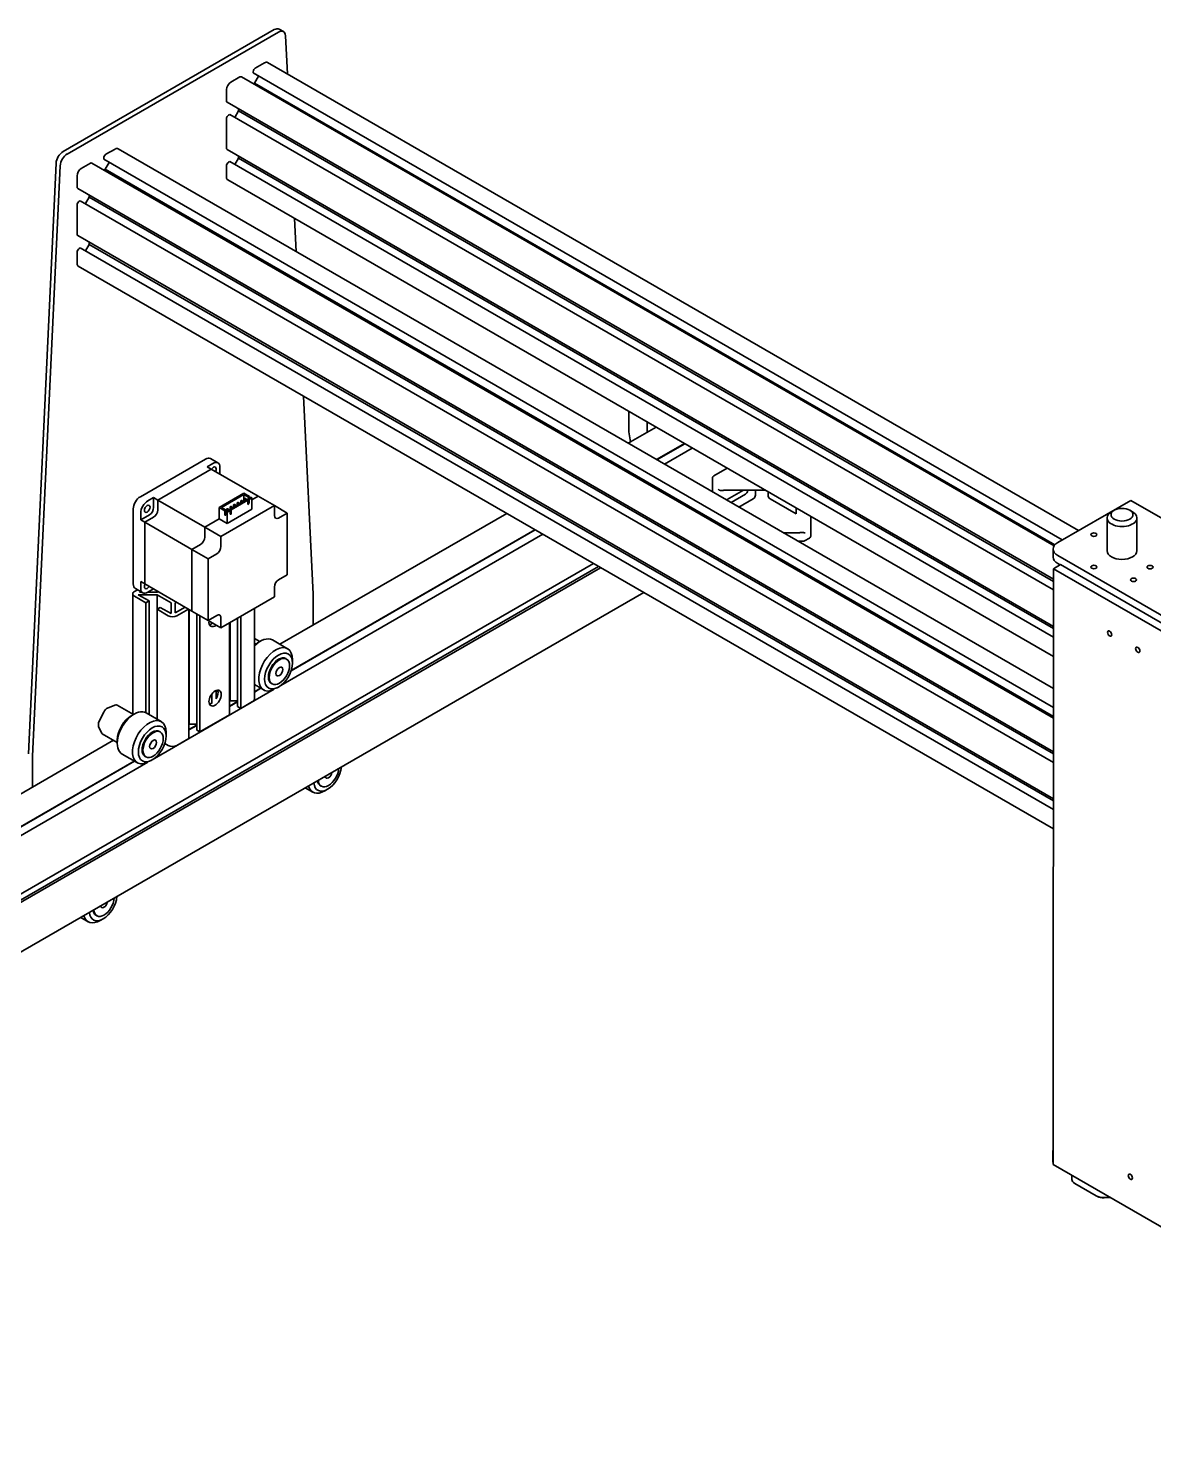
# Model space of a CAD drawing. Header units: millimetres. Extents: x 129 to 6329, y 33 to 3553.
# Drawn here: x 2513.8 to 2627.3, y 196.1 to 339.2 of the extents above; entities that cross this region are included whole.
import ezdxf

# ---------------------------------------------------------------- set-up
doc = ezdxf.new("R2010")
doc.units = ezdxf.units.MM
doc.layers.add('TITLEBLOCK', color=7, linetype='Continuous', lineweight=35)

msp = doc.modelspace()

# ---------------------------------------------------------------- linework, layer by layer
at = {"layer": 'TITLEBLOCK', "extrusion": (0, 0.816497, 0.57735)}
for p, q in [((2517.336, 326.829), (2538.626, 339.121)), ((2517.76, 326.584), (2539.05, 338.876)), ((2539.126, 339.17), (2539.55, 338.925)), ((2539.756, 338.512), (2539.947, 334.655)), ((2536.714, 335.249), (2537.64, 335.784)), ((2619.682, 288.62), (2537.94, 335.813)), ((2534.232, 333.816), (2535.158, 334.351)), ((2617.22, 287.074), (2535.308, 334.366)), ((2536.501, 334.881), (2536.501, 334.751)), ((2618.043, 287.673), (2536.501, 334.751)), ((2536.519, 333.667), (2536.643, 333.738)), ((2536.643, 333.738), (2537.046, 334.436)), ((2617.295, 287.174), (2536.643, 333.738)), ((2533.807, 331.938), (2533.807, 333.081)), ((2533.87, 331.801), (2617.169, 283.708)), ((2535.017, 330.921), (2534.645, 330.278)), ((2535.017, 330.921), (2535.017, 331.138)), ((2617.169, 283.491), (2535.017, 330.921)), ((2533.807, 327.186), (2533.807, 330.142)), ((2534.02, 330.509), (2534.133, 330.574)), ((2617.168, 282.634), (2534.133, 330.574)), ((2521.652, 326.553), (2522.579, 327.088)), ((2617.161, 272.684), (2522.879, 327.118)), ((2533.87, 327.049), (2617.166, 278.958)), ((2513.843, 266.115), (2516.63, 325.65)), ((2514.267, 265.87), (2517.054, 325.405)), ((2519.17, 325.12), (2520.097, 325.655)), ((2617.159, 269.718), (2520.247, 325.67)), ((2521.44, 326.186), (2521.44, 326.055)), ((2617.16, 270.791), (2521.44, 326.055)), ((2521.457, 324.971), (2521.582, 325.043)), ((2521.582, 325.043), (2521.985, 325.741)), ((2617.159, 269.861), (2521.582, 325.043)), ((2533.807, 324.247), (2533.807, 325.39)), ((2534.02, 325.757), (2534.133, 325.822)), ((2617.165, 277.884), (2534.133, 325.822)), ((2535.017, 326.169), (2534.645, 325.526)), ((2535.017, 326.386), (2535.017, 326.169)), ((2617.165, 278.741), (2535.017, 326.169)), ((2518.746, 323.242), (2518.746, 324.385)), ((2617.163, 275.918), (2533.932, 323.972)), ((2518.808, 323.105), (2617.156, 266.324)), ((2519.955, 322.226), (2519.584, 321.583)), ((2519.955, 322.226), (2519.955, 322.443)), ((2617.156, 266.107), (2519.955, 322.226)), ((2518.746, 318.49), (2518.746, 321.446)), ((2518.958, 321.813), (2519.071, 321.879)), ((2617.156, 265.25), (2519.071, 321.879)), ((2540.668, 320.083), (2540.833, 316.752)), ((2518.808, 318.353), (2617.153, 261.574)), ((2518.746, 315.551), (2518.746, 316.694)), ((2518.958, 317.061), (2519.071, 317.127)), ((2617.152, 260.5), (2519.071, 317.127)), ((2519.955, 317.474), (2519.584, 316.831)), ((2519.955, 317.691), (2519.955, 317.474)), ((2617.153, 261.357), (2519.955, 317.474)), ((2617.151, 258.534), (2518.87, 315.276)), ((2541.554, 302.18), (2542.543, 282.195)), ((2574.372, 300.624), (2574.372, 298.572)), ((2576.213, 298.526), (2576.213, 299.561)), ((2577.109, 299.043), (2574.307, 297.425)), ((2574.372, 298.572), (2574.53, 297.554)), ((2577.16, 295.778), (2579.963, 297.396)), ((2577.189, 295.762), (2579.991, 297.38)), ((2580.756, 296.938), (2577.954, 295.32)), ((2531.686, 295.824), (2525.124, 292.036)), ((2532.436, 295.392), (2531.849, 295.053)), ((2532.273, 294.808), (2531.849, 295.053)), ((2532.936, 295.441), (2532.186, 295.874)), ((2533.143, 294.306), (2533.143, 294.983)), ((2526.885, 291.697), (2532.273, 294.808)), ((2526.885, 291.697), (2532.273, 294.808)), ((2537.011, 292.073), (2532.273, 294.808)), ((2582.786, 293.875), (2582.786, 292.53)), ((2584.274, 294.907), (2582.936, 294.135)), ((2535.557, 292.376), (2533.076, 290.944)), ((2535.557, 292.246), (2533.303, 290.944)), ((2536.132, 292.044), (2535.557, 292.376)), ((2536.019, 291.979), (2535.557, 292.246)), ((2535.557, 292.246), (2535.557, 291.568)), ((2584.02, 292.683), (2588.126, 292.683)), ((2585.915, 292.683), (2584.288, 291.744)), ((2584.671, 291.442), (2586.113, 292.275)), ((2586.325, 292.642), (2586.325, 292.683)), ((2587.117, 292.185), (2587.117, 292.683)), ((2588.39, 292.531), (2588.39, 292.185)), ((2524.417, 290.811), (2524.417, 283.234)), ((2526.461, 291.942), (2525.874, 291.603)), ((2526.461, 290.938), (2526.461, 291.942)), ((2526.885, 291.697), (2526.461, 291.942)), ((2531.622, 288.962), (2526.885, 291.697)), ((2526.885, 291.697), (2526.885, 290.693)), ((2526.885, 290.693), (2526.885, 291.697)), ((2533.076, 290.944), (2533.652, 290.612)), ((2533.076, 290.944), (2533.076, 289.801)), ((2533.249, 288.023), (2538.637, 291.134)), ((2533.303, 290.944), (2533.765, 290.677)), ((2533.652, 290.612), (2533.765, 290.677)), ((2533.765, 290.554), (2533.765, 290.677)), ((2533.87, 290.826), (2533.813, 290.793)), ((2533.904, 290.741), (2533.813, 290.793)), ((2533.813, 290.793), (2533.813, 290.582)), ((2533.904, 290.845), (2533.87, 290.826)), ((2533.87, 290.826), (2533.904, 290.806)), ((2533.889, 289.332), (2536.37, 290.764)), ((2533.889, 290.605), (2534.059, 290.703)), ((2533.937, 290.826), (2533.904, 290.845)), ((2533.904, 290.806), (2533.937, 290.826)), ((2533.904, 290.806), (2533.904, 290.741)), ((2533.994, 290.793), (2533.904, 290.741)), ((2533.904, 290.741), (2533.904, 290.613)), ((2533.994, 290.793), (2533.937, 290.826)), ((2533.994, 290.793), (2533.994, 290.666)), ((2534.059, 290.703), (2534.172, 290.638)), ((2534.172, 291), (2534.229, 291.033)), ((2534.263, 290.948), (2534.172, 291)), ((2534.172, 291), (2534.172, 290.638)), ((2534.182, 290.774), (2535.851, 291.738)), ((2534.182, 290.774), (2534.295, 290.709)), ((2534.182, 290.588), (2534.182, 290.774)), ((2534.263, 291.053), (2534.229, 291.033)), ((2534.229, 291.033), (2534.263, 291.014)), ((2534.297, 291.033), (2534.263, 291.053)), ((2534.263, 291.014), (2534.297, 291.033)), ((2534.263, 291.014), (2534.263, 290.948)), ((2534.353, 291), (2534.263, 290.948)), ((2534.263, 290.948), (2534.263, 290.821)), ((2534.295, 290.709), (2535.965, 291.673)), ((2534.295, 290.268), (2534.295, 290.709)), ((2534.297, 291.033), (2534.353, 291)), ((2534.353, 291), (2534.353, 290.873)), ((2534.531, 291.208), (2534.588, 291.241)), ((2534.622, 291.156), (2534.531, 291.208)), ((2534.531, 291.208), (2534.531, 290.976)), ((2534.622, 291.26), (2534.588, 291.241)), ((2534.588, 291.241), (2534.622, 291.221)), ((2534.656, 291.241), (2534.622, 291.26)), ((2534.622, 291.221), (2534.656, 291.241)), ((2534.622, 291.221), (2534.622, 291.156)), ((2534.712, 291.208), (2534.622, 291.156)), ((2534.622, 291.156), (2534.622, 291.028)), ((2534.656, 291.241), (2534.712, 291.208)), ((2534.712, 291.208), (2534.712, 291.08)), ((2534.891, 291.415), (2534.947, 291.448)), ((2534.981, 291.363), (2534.891, 291.415)), ((2534.891, 291.415), (2534.891, 291.183)), ((2534.981, 291.468), (2534.947, 291.448)), ((2534.947, 291.448), (2534.981, 291.428)), ((2535.015, 291.448), (2534.981, 291.468)), ((2534.981, 291.428), (2535.015, 291.448)), ((2534.981, 291.428), (2534.981, 291.363)), ((2535.072, 291.415), (2534.981, 291.363)), ((2534.981, 291.363), (2534.981, 291.236)), ((2535.015, 291.448), (2535.072, 291.415)), ((2535.072, 291.415), (2535.072, 291.288)), ((2535.25, 291.623), (2535.306, 291.655)), ((2535.34, 291.57), (2535.25, 291.623)), ((2535.25, 291.623), (2535.25, 291.391)), ((2535.34, 291.675), (2535.306, 291.655)), ((2535.306, 291.655), (2535.34, 291.636)), ((2535.374, 291.655), (2535.34, 291.675)), ((2535.34, 291.636), (2535.374, 291.655)), ((2535.34, 291.636), (2535.34, 291.57)), ((2535.431, 291.623), (2535.34, 291.57)), ((2535.34, 291.57), (2535.34, 291.443)), ((2535.374, 291.655), (2535.431, 291.623)), ((2535.431, 291.623), (2535.431, 291.495)), ((2535.609, 291.83), (2535.666, 291.863)), ((2535.7, 291.778), (2535.609, 291.83)), ((2535.609, 291.83), (2535.609, 291.598)), ((2535.7, 291.882), (2535.666, 291.863)), ((2535.666, 291.863), (2535.7, 291.843)), ((2535.734, 291.863), (2535.7, 291.882)), ((2535.7, 291.843), (2535.734, 291.863)), ((2535.7, 291.843), (2535.7, 291.778)), ((2535.79, 291.83), (2535.7, 291.778)), ((2535.7, 291.778), (2535.7, 291.65)), ((2535.734, 291.863), (2535.79, 291.83)), ((2535.79, 291.83), (2535.79, 291.703)), ((2535.851, 291.738), (2535.965, 291.673)), ((2535.952, 291.727), (2535.974, 291.765)), ((2535.952, 291.727), (2536.065, 291.662)), ((2535.965, 291.673), (2535.965, 291.232)), ((2535.974, 291.809), (2536.144, 291.907)), ((2535.974, 291.809), (2536.087, 291.743)), ((2535.974, 291.765), (2535.974, 291.809)), ((2535.974, 291.765), (2536.087, 291.699)), ((2535.974, 291.509), (2535.974, 291.715)), ((2536.019, 291.979), (2536.132, 292.044)), ((2536.019, 291.979), (2536.019, 291.835)), ((2536.065, 291.662), (2536.087, 291.699)), ((2536.087, 291.649), (2536.065, 291.662)), ((2536.087, 291.743), (2536.37, 291.907)), ((2536.087, 291.699), (2536.087, 291.743)), ((2536.087, 291.444), (2536.087, 291.649)), ((2536.126, 291.917), (2536.239, 291.983)), ((2536.144, 291.907), (2536.126, 291.917)), ((2536.126, 291.896), (2536.126, 291.917)), ((2536.132, 291.921), (2536.132, 292.044)), ((2536.37, 291.907), (2536.239, 291.983)), ((2536.37, 291.703), (2537.011, 292.073)), ((2536.37, 291.703), (2537.011, 292.073)), ((2536.37, 291.907), (2536.37, 290.764)), ((2538.637, 291.134), (2537.011, 292.073)), ((2539.931, 290.386), (2538.637, 291.134)), ((2538.637, 290.129), (2538.637, 291.134)), ((2584.288, 291.744), (2584.288, 291.663)), ((2585.463, 290.985), (2586.905, 291.817)), ((2588.602, 291.817), (2591.218, 290.307)), ((2591.218, 290.307), (2591.218, 290.898)), ((2624.949, 291.66), (2617.595, 287.414)), ((2623.291, 290.67), (2623.008, 290.507)), ((2624.844, 290.669), (2625.127, 290.506)), ((2624.949, 291.66), (2628.172, 289.796)), ((2525.167, 290.378), (2525.167, 289.701)), ((2526.036, 290.203), (2525.167, 289.701)), ((2525.591, 289.456), (2525.167, 289.701)), ((2525.591, 289.456), (2526.461, 289.958)), ((2526.461, 289.958), (2525.591, 289.456)), ((2530.328, 286.72), (2525.591, 289.456)), ((2525.591, 283.234), (2525.591, 289.456)), ((2525.591, 289.456), (2525.591, 283.234)), ((2531.622, 288.962), (2533.076, 289.801)), ((2531.622, 288.962), (2533.076, 289.801)), ((2533.076, 289.801), (2533.889, 289.332)), ((2533.652, 290.184), (2533.652, 290.612)), ((2533.652, 290.184), (2533.758, 290.246)), ((2533.758, 290.55), (2533.871, 290.616)), ((2533.758, 290.55), (2533.889, 290.475)), ((2533.758, 290.55), (2533.758, 290.246)), ((2533.871, 290.616), (2533.889, 290.605)), ((2533.889, 290.475), (2534.172, 290.638)), ((2533.889, 290.475), (2533.889, 289.332)), ((2534.172, 290.638), (2534.172, 290.594)), ((2534.172, 290.594), (2534.194, 290.581)), ((2534.194, 290.581), (2534.172, 290.544)), ((2534.172, 290.544), (2534.172, 290.339)), ((2534.182, 290.333), (2534.182, 290.56)), ((2534.182, 290.333), (2534.295, 290.268)), ((2539.061, 289.884), (2539.931, 290.386)), ((2562.048, 290.348), (2539.189, 277.15)), ((2539.931, 290.386), (2539.931, 284.165)), ((2592.72, 290.03), (2592.72, 288.127)), ((2622.567, 289.894), (2622.565, 286.575)), ((2625.567, 289.892), (2625.565, 286.573)), ((2531.622, 288.962), (2531.622, 287.957)), ((2533.249, 288.023), (2531.622, 288.962)), ((2531.622, 287.957), (2531.622, 288.962)), ((2533.249, 287.018), (2533.249, 288.023)), ((2565.695, 288.242), (2539.281, 272.993)), ((2540.311, 274.47), (2564.93, 288.684)), ((2540.325, 274.511), (2564.901, 288.7)), ((2589.932, 288.404), (2591.487, 288.404)), ((2592.57, 287.867), (2592.078, 287.583)), ((2530.328, 286.72), (2531.198, 287.223)), ((2530.328, 286.72), (2531.198, 287.223)), ((2530.328, 280.499), (2530.328, 286.72)), ((2531.955, 285.781), (2530.328, 286.72)), ((2530.328, 286.72), (2530.328, 280.499)), ((2591.928, 287.543), (2591.424, 287.543)), ((2617.126, 286.761), (2617.125, 285.945)), ((2570.796, 285.297), (2423.931, 200.505)), ((2423.931, 199.923), (2571.299, 285.006)), ((2531.955, 285.781), (2532.825, 286.284)), ((2531.955, 285.781), (2531.955, 279.56)), ((2617.877, 285.182), (2617.17, 284.774)), ((2617.83, 285.155), (2617.594, 285.291)), ((2643.616, 271.058), (2617.595, 286.107)), ((2617.877, 285.182), (2643.333, 270.46)), ((2571.519, 284.879), (2423.931, 199.669)), ((2539.061, 283.663), (2539.931, 284.165)), ((2617.126, 224.705), (2617.17, 284.774)), ((2617.17, 284.774), (2642.626, 270.052)), ((2575.859, 282.374), (2426.367, 196.065)), ((2524.361, 270.126), (2524.361, 282.242)), ((2524.537, 282.487), (2524.831, 282.657)), ((2525.374, 282.343), (2524.624, 282.776)), ((2526.807, 282.156), (2524.912, 282.156)), ((2526.001, 281.527), (2524.912, 282.156)), ((2525.039, 282.401), (2525.156, 282.469)), ((2525.274, 282.401), (2525.039, 282.401)), ((2525.167, 283.479), (2525.167, 282.801)), ((2525.591, 283.234), (2525.167, 283.479)), ((2530.328, 280.499), (2525.591, 283.234)), ((2525.874, 282.393), (2526.461, 282.732)), ((2526.807, 282.401), (2525.888, 282.401)), ((2526.065, 282.401), (2526.065, 282.503)), ((2526.92, 282.466), (2526.807, 282.401)), ((2528.221, 281.34), (2526.807, 282.156)), ((2526.807, 280.686), (2526.807, 282.156)), ((2526.871, 282.438), (2526.871, 282.495)), ((2538.637, 281.923), (2538.637, 282.928)), ((2525.676, 281.34), (2524.537, 281.997)), ((2525.676, 281.34), (2526.001, 281.527)), ((2525.676, 270.254), (2525.676, 281.34)), ((2526.001, 270.067), (2526.001, 281.527)), ((2526.807, 280.686), (2527.132, 280.874)), ((2527.945, 280.029), (2526.807, 280.686)), ((2526.807, 269.602), (2526.807, 280.686)), ((2528.221, 280.246), (2527.132, 280.874)), ((2528.221, 281.34), (2528.221, 280.246)), ((2528.759, 281.405), (2528.646, 281.34)), ((2528.646, 281.34), (2528.646, 280.319)), ((2528.646, 280.319), (2529.643, 280.895)), ((2528.794, 280.029), (2529.968, 280.707)), ((2529.996, 267.659), (2529.996, 280.691)), ((2530.06, 269.092), (2530.06, 280.654)), ((2533.249, 278.813), (2538.637, 281.923)), ((2536.621, 271.627), (2536.621, 280.759)), ((2542.547, 282.017), (2542.547, 279.089)), ((2531.955, 279.56), (2530.328, 280.499)), ((2530.802, 268.5), (2530.802, 280.225)), ((2531.127, 268.312), (2531.127, 280.037)), ((2531.955, 279.56), (2532.825, 280.062)), ((2533.249, 278.813), (2531.955, 279.56)), ((2532.337, 279.339), (2532.337, 279.203)), ((2533.249, 278.813), (2533.249, 279.817)), ((2534.111, 270.035), (2534.111, 279.311)), ((2534.175, 271.468), (2534.175, 279.347)), ((2534.918, 270.876), (2534.918, 279.776)), ((2535.243, 270.688), (2535.243, 279.964)), ((2536.621, 277.746), (2537.164, 277.432)), ((2536.933, 277.298), (2537.23, 277.469)), ((2538.43, 277.588), (2539.957, 276.707)), ((2539.864, 275.663), (2539.779, 275.712)), ((2540.454, 275.265), (2540.454, 275.608)), ((2538.624, 272.613), (2526.553, 265.644)), ((2532.337, 272.151), (2532.337, 271.201)), ((2532.761, 272.493), (2532.761, 271.64)), ((2536.621, 273.09), (2537.557, 272.55)), ((2536.621, 272.372), (2537.242, 272.731)), ((2536.621, 272.34), (2537.271, 272.715)), ((2538.414, 273.152), (2538.329, 273.201)), ((2539.054, 272.84), (2538.95, 272.78)), ((2521.826, 270.73), (2522.553, 271.031)), ((2522.794, 271.031), (2524.436, 270.083)), ((2534.111, 271.432), (2534.175, 271.468)), ((2534.111, 270.924), (2534.918, 271.389)), ((2534.111, 270.891), (2534.918, 271.356)), ((2534.175, 271.468), (2534.918, 271.468)), ((2535.243, 270.688), (2534.918, 270.876)), ((2535.243, 270.688), (2536.445, 271.383)), ((2520.979, 269.39), (2521.432, 270.319)), ((2524.205, 269.95), (2524.502, 270.121)), ((2525.702, 270.24), (2527.229, 269.358)), ((2531.127, 268.312), (2534.111, 270.035)), ((2521.195, 268.242), (2520.92, 268.87)), ((2521.288, 268.133), (2522.805, 267.257)), ((2527.136, 268.315), (2527.051, 268.364)), ((2527.726, 267.916), (2527.726, 268.259)), ((2530.06, 269.092), (2529.996, 269.056)), ((2529.996, 268.548), (2530.802, 269.013)), ((2529.996, 268.515), (2530.802, 268.98)), ((2530.06, 269.092), (2530.802, 269.092)), ((2531.127, 268.312), (2530.802, 268.5)), ((2522.429, 267.474), (2412.556, 204.039)), ((2522.805, 267.525), (2522.805, 267.182)), ((2527.583, 267.122), (2527.629, 267.148)), ((2527.597, 267.162), (2527.6, 267.165)), ((2527.945, 266.965), (2527.598, 267.166)), ((2528.794, 266.965), (2529.996, 267.659)), ((2415.41, 202.391), (2524.514, 265.383)), ((2415.438, 202.375), (2524.543, 265.367)), ((2525.896, 265.265), (2416.203, 201.933)), ((2514.263, 262.759), (2514.263, 265.687)), ((2523.302, 266.083), (2524.829, 265.201)), ((2525.686, 265.803), (2525.601, 265.852)), ((2526.326, 265.491), (2526.222, 265.431)), ((2541.751, 262.682), (2542.507, 262.245)), ((2543.364, 262.848), (2543.279, 262.897)), ((2544.004, 262.536), (2543.707, 262.364)), ((2519.124, 249.618), (2519.879, 249.181)), ((2520.736, 249.784), (2520.651, 249.833)), ((2521.376, 249.472), (2521.079, 249.3)), ((2617.082, 225.931), (2617.081, 225.115)), ((2642.582, 209.983), (2617.126, 224.705)), ((2619.018, 223.206), (2619.019, 223.61)), ((2619.311, 222.797), (2621.458, 221.555)), ((2621.6, 221.473), (2621.459, 221.555)), ((2622.874, 221.381), (2622.255, 221.341)), ((2622.278, 221.389), (2622.801, 221.423))]:
    msp.add_line(p, q, dxfattribs=at)
at = {"layer": 'TITLEBLOCK', "extrusion": (3e-16, -1e-16, -1)}
for centre, start, end in [((-2583.086, 293.875), 0, 60), ((-2592.42, 288.127), 180, 240)]:
    msp.add_arc(centre, 0.3, start, end, dxfattribs=at)
at = {"layer": 'TITLEBLOCK', "extrusion": (0, 0, -1)}
msp.add_arc((-2591.928, 287.843), 0.3, 240, 270, dxfattribs=at)
at = {"layer": 'TITLEBLOCK', "extrusion": (-4.33013e-17, 2.5e-17, -1)}
msp.add_ellipse((2538.626, 338.304), major_axis=(0.5, 0.866), ratio=0.5773503, start_param=-0.7853982, end_param=0, dxfattribs=at)
at = {"layer": 'TITLEBLOCK'}
for centre, major_axis, ratio, start_param, end_param in [((2539.05, 338.059), (0.5, 0.866), 0.5773503, -0.7298997, 0.7853982), ((2517.76, 325.768), (0.5, 0.866), 0.5773503, 0.7853982, 2.300696), ((2531.686, 295.008), (0.5, 0.866), 0.5773503, 0, 0.7853982), ((2532.488, 294.666), (0.2, 0.346), 0.5773503, -1.5318956, 1.5318956), ((2532.436, 294.575), (0.5, 0.866), 0.5773503, -0.7853982, 0.7853982), ((2586.113, 292.52), (0.15, 0.26), 0.5773503, 3.9269908, 5.4977871), ((2525.124, 291.219), (0.5, 0.866), 0.5773503, 0.7853982, 2.3561945), ((2525.874, 290.787), (0.5, 0.866), 0.5773503, 0.7853982, 2.3561945), ((2526.036, 290.693), (0.3, 0.52), 0.5773503, 3.9269908, 5.4977871), ((2526.461, 290.448), (0.3, 0.52), 0.5773503, 3.9269908, 5.4977871), ((2526.461, 290.448), (0.3, 0.52), 0.5773503, 3.9269908, 5.4977871), ((2535.851, 291.439), (0.087, 0.15), 0.5773503, -1.1789829, -0.7853982), ((2535.965, 291.373), (0.087, 0.15), 0.5773503, 3.9269908, 5.4977871), ((2624.067, 290.219), (-1.1, 0.001), 0.5778348, 3.1415927, 9.424778), ((2534.295, 290.409), (0.087, 0.15), 0.5773503, 2.3561945, 3.9269908), ((2534.182, 290.475), (0.087, 0.15), 0.5773503, 3.8531864, 3.9269908), ((2531.198, 287.712), (0.3, 0.52), 0.5773503, 3.9269908, 5.4977871), ((2531.198, 287.712), (0.3, 0.52), 0.5773503, 3.9269908, 5.4977871), ((2621.236, 288.209), (-0.3, 0), 0.5778348, 3.1415927, 9.424778), ((2532.825, 286.773), (0.3, 0.52), 0.5773503, 3.9269908, 5.4977871), ((2618.726, 286.76), (-1.6, 0.001), 0.5778348, -0.784978, 0.7858183), ((2618.725, 285.944), (-1.6, 0.001), 0.5778348, 0, 0.7858183), ((2525.124, 283.642), (0.5, 0.866), 0.5773503, 2.3561945, 3.1415927), ((2525.874, 283.209), (0.5, 0.866), 0.5773503, 2.3561945, 3.9269908), ((2525.821, 283.119), (0.2, 0.346), 0.5773503, 1.609697, 4.6734883), ((2539.719, 280.384), (2, 3.464), 0.5773503, -0.7853982, -0.7298997), ((2528.37, 280.274), (0.6, 0), 0.5773503, 3.9269908, 5.4977871), ((2532.662, 279.731), (0.438, 0.759), 0.5773503, 2.1804627, 4.1027226), ((2532.421, 279.87), (1.24, 0), 0.5773503, 4.4230419, 4.5750955), ((2532.337, 279.919), (0.438, 0.759), 0.5773503, 3.7896973, 3.9269908), ((2537.23, 275.51), (1.2, 2.078), 0.5773503, 0, 1.1525372), ((2536.933, 275.681), (0.99, 1.715), 0.5773503, 0.7853982, 1.0102538), ((2538.757, 274.628), (1.2, 2.078), 0.5773503, -0.7853982, 3.778994), ((2532.337, 271.917), (0.438, 0.759), 0.5773503, 4.6806517, 5.9031251), ((2524.502, 268.161), (1.2, 2.078), 0.5773503, 0, 3.1415927), ((2532.421, 271.868), (1.24, 0), 0.5773503, 4.4230419, 4.5750955), ((2532.337, 271.917), (0.438, 0.759), 0.5773503, 3.7896973, 3.9269908), ((2536.021, 271.627), (-0.6, 0), 0.5773503, 2.3561945, 3.1415927), ((2524.205, 268.333), (0.99, 1.715), 0.5773503, 0.7853982, 2.3561945), ((2526.029, 267.28), (1.2, 2.078), 0.5773503, -0.7853982, 3.778994), ((2528.37, 267.21), (-0.6, 0), 0.5773503, 0.7853982, 2.3561945), ((2517.091, 267.32), (2, 3.464), 0.5773503, 2.300696, 2.3561945), ((2544.004, 264.152), (0.99, 1.715), 0.5773503, 2.4614279, 5.3925537), ((2543.707, 264.324), (1.2, 2.078), 0.5773503, 2.6209336, 3.9269908), ((2521.376, 251.088), (0.99, 1.715), 0.5773503, 2.4614279, 5.3925537), ((2521.079, 251.26), (1.2, 2.078), 0.5773503, 2.6209336, 3.9269908), ((2618.682, 225.93), (-1.6, 0.001), 0.5778348, -0.2384101, 0.2384101), ((2618.681, 225.114), (-1.6, 0.001), 0.5778348, 0, 0.2384101), ((2620.018, 223.205), (-1, 0.001), 0.5778348, 0, 0.7858183), ((2622.165, 221.963), (-1, 0.001), 0.5778348, 0.7858183, 1.6837336)]:
    msp.add_ellipse(centre, major_axis=major_axis, ratio=ratio, start_param=start_param, end_param=end_param, dxfattribs=at)
at = {"layer": 'TITLEBLOCK', "extrusion": (3.16987e-17, -1.83013e-17, -1)}
for centre, major_axis, start_param, end_param in [((2536.714, 335.004), (0.15, 0.26), 3.9269908, 5.4977871), ((2537.64, 335.294), (0.3, 0.52), -0.7853982, 0), ((2534.232, 333.326), (0.3, 0.52), 3.9269908, 5.4977871), ((2535.158, 334.106), (0.15, 0.26), -0.7853982, 0), ((2534.02, 332.06), (0.15, 0.26), 3.1415927, 3.9269908), ((2534.02, 330.264), (0.15, 0.26), 3.9269908, 5.4977871), ((2521.652, 326.308), (0.15, 0.26), 3.9269908, 5.4977871), ((2522.579, 326.598), (0.3, 0.52), -0.7853982, 0), ((2534.02, 327.308), (0.15, 0.26), 3.1415927, 3.9269908), ((2519.17, 324.63), (0.3, 0.52), 3.9269908, 5.4977871), ((2520.097, 325.41), (0.15, 0.26), -0.7853982, 0), ((2534.02, 325.512), (0.15, 0.26), 3.9269908, 5.4977871), ((2534.232, 324.492), (0.3, 0.52), 3.1415927, 3.9269908), ((2518.958, 323.365), (0.15, 0.26), 3.1415927, 3.9269908), ((2518.958, 321.568), (0.15, 0.26), 3.9269908, 5.4977871), ((2518.958, 318.613), (0.15, 0.26), 3.1415927, 3.9269908), ((2518.958, 316.816), (0.15, 0.26), 3.9269908, 5.4977871), ((2519.17, 315.796), (0.3, 0.52), 3.1415927, 3.9269908)]:
    msp.add_ellipse(centre, major_axis=major_axis, ratio=0.5773503, start_param=start_param, end_param=end_param, dxfattribs=at)
at = {"layer": 'TITLEBLOCK', "extrusion": (3.81699e-16, 2.41506e-16, -1)}
msp.add_ellipse((2517.336, 326.013), major_axis=(0.5, 0.866), ratio=0.5773503, start_param=3.9824893, end_param=5.4977871, dxfattribs=at)
at = {"layer": 'TITLEBLOCK', "extrusion": (4.65503e-27, 2e-16, -1)}
msp.add_ellipse((2584.02, 292.356), major_axis=(-0.566, 0), ratio=0.5773503, start_param=1.3181161, end_param=1.5707963, dxfattribs=at)
at = {"layer": 'TITLEBLOCK', "extrusion": (-8.66025e-17, 5e-17, -1)}
msp.add_ellipse((2586.905, 292.062), major_axis=(0.15, 0.26), ratio=0.5773503, start_param=0.7853982, end_param=2.3561945, dxfattribs=at)
at = {"layer": 'TITLEBLOCK', "extrusion": (3.11603e-16, 1.79904e-16, -1)}
msp.add_ellipse((2588.602, 292.062), major_axis=(-0.15, 0.26), ratio=0.5773503, start_param=3.9269908, end_param=5.4977871, dxfattribs=at)
at = {"layer": 'TITLEBLOCK'}
for centre, major_axis in [((2525.821, 290.817), (0.2, 0.346)), ((2539.054, 274.457), (0.99, 1.715)), ((2532.662, 271.73), (0.438, 0.759)), ((2526.326, 267.108), (0.99, 1.715))]:
    msp.add_ellipse(centre, major_axis=major_axis, ratio=0.5773503, dxfattribs=at)
at = {"layer": 'TITLEBLOCK', "extrusion": (1.18301e-16, 6.83013e-17, -1)}
msp.add_ellipse((2533.652, 290.307), major_axis=(-0.075, 0.131), ratio=0.5773503, start_param=2.3561945, end_param=3.9269908, dxfattribs=at)
at = {"layer": 'TITLEBLOCK', "extrusion": (-1.29904e-16, 7.5e-17, -1)}
for centre, start_param, end_param in [((2539.061, 290.374), 2.3561945, 3.9269908), ((2539.061, 283.173), 3.9269908, 5.4977871), ((2532.825, 279.572), -0.7853982, 0.7853982), ((2521.766, 270.21), 4.5908877, 5.6380853)]:
    msp.add_ellipse(centre, major_axis=(0.3, 0.52), ratio=0.5773503, start_param=start_param, end_param=end_param, dxfattribs=at)
at = {"layer": 'TITLEBLOCK', "extrusion": (2.66667e-16, -4.84965e-20, -1)}
msp.add_ellipse((2624.067, 289.893), major_axis=(-1.5, 0.001), ratio=0.5778348, start_param=2.354934, end_param=7.069844, dxfattribs=at)
at = {"layer": 'TITLEBLOCK', "extrusion": (7.12221e-39, 8.43932e-28, -1)}
msp.add_ellipse((2591.487, 288.731), major_axis=(-0.566, 0), ratio=0.5773503, start_param=4.4597087, end_param=4.712389, dxfattribs=at)
at = {"layer": 'TITLEBLOCK', "extrusion": (2.66739e-16, 9.99515e-17, -1)}
msp.add_ellipse((2624.065, 286.574), major_axis=(-1.5, 0.001), ratio=0.5778348, start_param=3.1415927, end_param=6.2831853, dxfattribs=at)
at = {"layer": 'TITLEBLOCK', "extrusion": (7.27976e-20, 1.00073e-16, -1)}
for centre, start_param, end_param in [((2621.236, 284.941), -1.5707963, 4.712389), ((2625.231, 283.652), 4.712389, 10.9955743)]:
    msp.add_ellipse(centre, major_axis=(-0.3, 0), ratio=0.5778348, start_param=start_param, end_param=end_param, dxfattribs=at)
at = {"layer": 'TITLEBLOCK', "extrusion": (1.45595e-19, 2.00145e-16, -1)}
msp.add_ellipse((2626.893, 284.938), major_axis=(-0.3, 0), ratio=0.5778348, start_param=4.712389, end_param=10.9955743, dxfattribs=at)
at = {"layer": 'TITLEBLOCK', "extrusion": (2.62667e-29, 1e-16, -1)}
msp.add_ellipse((2524.961, 282.242), major_axis=(-0.6, 0), ratio=0.5773503, start_param=-0.7853982, end_param=0.7853982, dxfattribs=at)
at = {"layer": 'TITLEBLOCK', "extrusion": (-1.5e-16, -8.66025e-17, -1)}
for centre in [(2622.824, 278.238), (2624.907, 223.471)]:
    msp.add_ellipse(centre, major_axis=(-0.15, 0.26), ratio=0.5773503, dxfattribs=at)
at = {"layer": 'TITLEBLOCK', "extrusion": (1.29904e-16, 7.5e-17, -1)}
msp.add_ellipse((2625.653, 276.602), major_axis=(-0.15, 0.26), ratio=0.5773503, dxfattribs=at)
at = {"layer": 'TITLEBLOCK', "extrusion": (8.30272e-17, 2.70602e-16, -1)}
for centre, end_param in [((2539.054, 274.457), 6.2831853), ((2544.004, 264.152), 3.7830614), ((2521.376, 251.088), 3.7830614)]:
    msp.add_ellipse(centre, major_axis=(0.725, 1.256), ratio=0.5773503, start_param=3.1415927, end_param=end_param, dxfattribs=at)
at = {"layer": 'TITLEBLOCK', "extrusion": (1.58027e-16, 2.27301e-16, -1)}
msp.add_ellipse((2539.139, 274.408), major_axis=(0.725, 1.256), ratio=0.5773503, start_param=1.5707963, end_param=7.8539816, dxfattribs=at)
at = {"layer": 'TITLEBLOCK', "extrusion": (-7.5e-17, 4.33013e-17, -1)}
msp.add_ellipse((2539.139, 274.408), major_axis=(0.245, 0.424), ratio=0.5773503, start_param=1.5707963, end_param=7.8539816, dxfattribs=at)
at = {"layer": 'TITLEBLOCK', "extrusion": (1.81699e-16, -1.04904e-16, -1)}
for centre, start_param, end_param in [((2522.494, 270.512), -0.6451, 0), ((2521.314, 269.281), 3.5436902, 4.5908877)]:
    msp.add_ellipse(centre, major_axis=(0.3, 0.52), ratio=0.5773503, start_param=start_param, end_param=end_param, dxfattribs=at)
at = {"layer": 'TITLEBLOCK', "extrusion": (6.33975e-17, -3.66025e-17, -1)}
msp.add_ellipse((2521.588, 268.652), major_axis=(0.3, 0.52), ratio=0.5773503, start_param=3.1415927, end_param=3.5436902, dxfattribs=at)
at = {"layer": 'TITLEBLOCK', "extrusion": (2.01328e-16, 2.02301e-16, -1)}
for centre, start_param, end_param in [((2526.326, 267.108), 3.1415927, 6.2831853), ((2526.411, 267.059), 1.5707963, 7.8539816)]:
    msp.add_ellipse(centre, major_axis=(0.725, 1.256), ratio=0.5773503, start_param=start_param, end_param=end_param, dxfattribs=at)
at = {"layer": 'TITLEBLOCK', "extrusion": (5.36603e-16, -3.09808e-16, -1)}
msp.add_ellipse((2526.411, 267.059), major_axis=(0.245, 0.424), ratio=0.5773503, start_param=1.5707963, end_param=7.8539816, dxfattribs=at)
at = {"layer": 'TITLEBLOCK', "extrusion": (5.13285e-17, 2.88904e-16, -1)}
msp.add_ellipse((2544.089, 264.103), major_axis=(0.725, 1.256), ratio=0.5773503, start_param=0.8461098, end_param=3.8662792, dxfattribs=at)
at = {"layer": 'TITLEBLOCK', "extrusion": (-1.16025e-17, 6.69873e-18, -1)}
for centre in [(2544.089, 264.103), (2521.461, 251.04)]:
    msp.add_ellipse(centre, major_axis=(0.245, 0.424), ratio=0.5773503, start_param=0.9659237, end_param=3.7464653, dxfattribs=at)
at = {"layer": 'TITLEBLOCK', "extrusion": (7.5e-17, -4.33013e-17, -1)}
msp.add_ellipse((2521.461, 251.04), major_axis=(0.725, 1.256), ratio=0.5773503, start_param=0.8461098, end_param=3.8662792, dxfattribs=at)
at = {"layer": 'TITLEBLOCK', "extrusion": (1.05836e-22, 1.45489e-19, -1)}
msp.add_ellipse((2622.165, 221.8), major_axis=(-0.8, 0.001), ratio=0.5778348, start_param=4.5994517, end_param=5.4965266, dxfattribs=at)
at = {"layer": 'TITLEBLOCK'}
for points, knots in [([(2583.578, 292.662), (2583.541, 292.672), (2583.505, 292.688), (2583.432, 292.729), (2583.396, 292.755), (2583.367, 292.785), (2583.366, 292.785), (2583.366, 292.786)], [0.36764845, 0.36764845, 0.36764845, 0.36764845, 0.42653086, 0.42653086, 0.49316036, 0.49316036, 0.49378614, 0.49378614, 0.49378614, 0.49378614]), ([(2583.578, 292.662), (2583.605, 292.656), (2583.635, 292.653), (2583.729, 292.651), (2583.811, 292.662), (2583.878, 292.672)], [0.42752282, 0.42752282, 0.42752282, 0.42752282, 0.46678361, 0.46678361, 0.56985275, 0.56985275, 0.56985275, 0.56985275]), ([(2591.928, 288.425), (2591.902, 288.432), (2591.872, 288.435), (2591.777, 288.436), (2591.696, 288.425), (2591.628, 288.415)], [0.42752282, 0.42752282, 0.42752282, 0.42752282, 0.46678361, 0.46678361, 0.56985275, 0.56985275, 0.56985275, 0.56985275]), ([(2591.928, 288.425), (2591.96, 288.416), (2591.991, 288.41), (2592.043, 288.402), (2592.064, 288.401), (2592.104, 288.4), (2592.123, 288.401), (2592.14, 288.403), (2592.14, 288.403), (2592.14, 288.403)], [0.36792246, 0.36792246, 0.36792246, 0.36792246, 0.41774852, 0.41774852, 0.4555436, 0.4555436, 0.49346262, 0.49346262, 0.49408917, 0.49408917, 0.49408917, 0.49408917])]:
    msp.add_open_spline(points, degree=3, knots=knots, dxfattribs=at)

doc.saveas('drawing.dxf')
